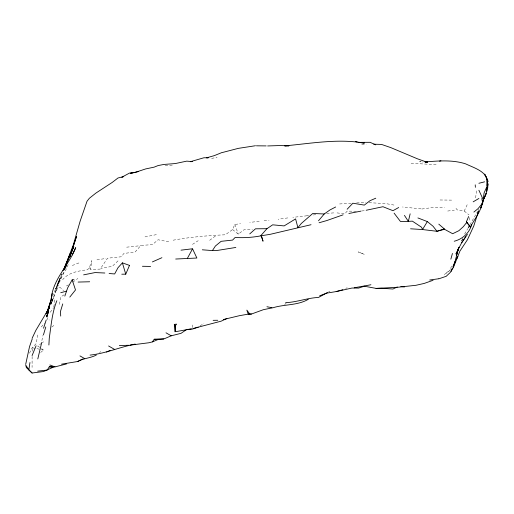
<?xml version="1.0" encoding="UTF-8"?>
<svg xmlns="http://www.w3.org/2000/svg" width="514" height="514" viewBox="0 0 514 514"><rect width="100%" height="100%" fill="white"/><g stroke="black" fill="none" stroke-linecap="round" stroke-linejoin="round"><path stroke-width="0.39" stroke-dasharray="2.57 1.93" d="M192.474 327.553L192.474 324.495M32.119 356.414L32.08 367.414M32.221 351.19L32.279 348.209M53.835 306.922L54.992 298.57M475.566 197.877L476.632 190.649M168.74 241.786L158.106 239.768L152.375 244.651L140.92 245.429L135.188 251.918L123.733 253.518L121.548 256.749L107.567 258.208L100.146 269.105L90.503 269.375L91.845 260.669L89.365 267.576L87.592 269.741C78.674 270.91 68.651 272.336 62.605 279.725M59.47 304.372L60.716 296.957L64.539 294.509M37.805 334.987L36.044 343.77L32.08 347.914L28.868 354.544M41.891 340.525L42.938 335.462M451.382 266.059L450.251 270.248L444.526 274.405L450.495 269.651M50.635 305.001L56.566 289.472L54.992 292.967L64.546 270.358M50.88 304.378L54.285 295.582L51.31 303.369L52.46 300.33L51.496 302.418M52.634 296.09L62.04 273.609M60.112 278.286L57.947 283.651L61.898 273.454M59.746 279.205L55.769 289.009L59.746 279.205L57.549 283.42L66.441 268.713L68.304 264.318M461.707 240.963L462.883 238.194M461.636 241.117L462.844 238.284M173.134 240.199C190.334 237.038 207.894 235.56 225.363 234.789L232.572 229.572L234.814 224.432L240.533 223.706M455.982 208.318L457.222 209.905L464.226 211.042L467.438 204.199M47.937 317.562L46.89 319.695L49.26 319.971M56.861 289.639L58.416 286.587L60.723 287.93L63.582 290.603M469.5 225.479L467.541 228.974L469.635 225.338M469.892 224.779L477.667 211.382M464.65 234.037L467.489 229.058M478.078 210.695L478.894 209.32M50.231 312.268L53.732 307.68M41.319 326.968L44.634 323.094M284.653 304.738L286.221 302.997M118.002 260.881L112.277 266.348L100.821 268.392M40.67 352.476L43.536 349.97L41.628 348.678M232.572 229.572L238.303 234.146L244.028 229.752L252.432 229.745M99.549 352.591L100.821 351.621M41.628 343.243L37.805 346.095L40.991 348.248M42.264 342.767L43.536 341.81M51.811 327.032L54.992 324.662M209.661 240.301L215.385 236.048M72.815 282.18L77.903 278.453M200.113 325.889L203.929 323.351M192.474 244.375L198.205 240.687M66.447 285.977L68.356 284.865M328.684 291.875L329.956 291.149M345.71 288.412L347.143 287.756M72.307 265.487L79.169 262.834M211.582 158.466L217.069 157.239M156.365 234.641L144.241 237.031M96.947 259.866L105.955 258.452M287.789 217.91L278.158 219.247M421.91 209.012L433.071 207.463L444.526 207.592M447.726 211.036L454.312 210.155M307.083 215.777L308.631 215.578M313.277 214.974L316.373 214.576M259.217 221.264L249.72 222.433M126.669 247.176L140.759 245.66M307.019 215.784L292.877 217.364M361.727 144.537L366.225 144.138M361.657 210.965L365.473 210.624M264.1 220.75L269.034 220.313M326.686 213.406L335.173 212.79M351.139 203.184L338.912 204.013M165.2 165.405L173.379 165.09M356.665 202.889L365.936 202.632M440.042 199.985L451.742 200.126M356.305 211.215L347.143 211.119L344.843 213.824L336.233 212.809M369.052 202.709L385.545 203.55L394.302 205.112M421.159 161.788L419.617 161.73L423.022 162.071M436.129 164.653L410.834 163.279M421.05 208.864L402.507 206.988M32.555 347.817L40.394 349.353M41.184 349.507L43.536 349.97M464.226 211.042L468.999 214.897M89.365 267.576L90.503 269.375M234.814 224.432L238.303 234.146M481.348 197.851L481.849 200.865M469.404 217.57L469.854 221.02M60.074 279.012L55.775 289.016L60.074 279.012M358.599 252.066L358.155 251.924L364.323 254.366L358.599 252.066"/><path stroke-width="0.77" d="M486.912 187.661C487.394 192.352 484.805 196.419 483.031 200.55L486.141 193.527L483.835 198.809M487.009 185.406C490.041 172.151 474.724 168.296 465.71 163.882C452.686 159.674 438.776 160.85 425.354 161.916M470.169 227.458C474.531 218.919 481.567 210.746 482.659 201.07M48.888 345.003L49.273 338.167C51.137 325.58 52.055 312.628 56.861 300.709M488.3 183.916L486.758 191.414L487.188 180.902L487.722 187.828L486.719 178.21L484.625 174.092L488.178 181.468M37.631 371.14L47.23 370.067L49.26 366.823L53.527 367.086L43.536 371.532L32.08 373.016L28.835 369.804L29.96 362.543M51.278 298.975C52.736 279.179 68.87 265.436 75.719 247.613L72.178 254.925M51.304 298.833L52.197 293.565M482.479 204.643L484.085 192.956L486.649 187.205M481.509 204.996L480.931 208.009L483.372 199.985L478.894 190.251M25.7 364.253L29.536 346.622L32.202 339.067M41.705 342.536L37.805 358.926M453.149 267.081L454.761 262.808L458.482 247.979M454.761 262.808L455.038 261.555L452.95 266.612M458.873 247.24L456.342 255.696L457.897 249.977L455.982 253.955L459.51 246.836L461.707 242.717L467.438 234.41M410.153 213.83L408.341 221.367L400.406 221.425L394.097 213.143M43.433 334.922L45.791 326.949M450.849 259.14L452.442 253.447M51.58 297.143L46.819 316.913L48.143 312.897M73.547 246.36L69.872 256.582L76.496 236.459L69.885 256.936M47.256 311.94L49.383 305.033M62.753 303.922L60.434 311.548L60.723 316.084M456.451 255.214L458.912 247.33M43.536 328.247L46.164 320.113M49.26 305.888L47.648 310.777L48.939 308.374L46.087 313.546L47.635 310.771L49.26 305.888L46.864 313.097M64.815 296.115L67.681 287.846L72.178 279.854L73.984 279.68M51.207 299.604L49.344 305.143L51.124 300.163M48.573 310.874L46.511 316.74L48.509 311.195M71.555 251.821L69.345 257.161L73.81 246.508L64.224 269.503M70.829 252.657L64.591 267.646L73.316 244.908L80.158 221.116L87.033 201.225L89.359 198.282L95.88 193.103L112.277 182.38L118.002 177.985L123.733 176.565L121.741 177.266M67.257 261.086L70.347 253.235M483.372 199.985L481.714 204.199L478.007 208.671L473.895 212.07M477.352 214.03L478.495 211.158L473.754 226.064L467.438 239.73L459.901 251.134L453.483 267.274L450.868 271.668L452.359 268.057M65.908 266.978L66.447 265.642M66.974 261.799L63.081 270.666M36.076 345.781L32.08 355.604M471.563 224.798C469.43 233.041 462.388 239.164 454.228 241.246M466.416 221.823L470.567 227.22L466.416 221.823L468.627 216.484M121.786 274.206L125.744 274.168L129.496 265.391M47.635 310.771L49.562 306.595M32.08 338.373L35.832 330.412L49.26 307.847M64.205 269.625L65.098 267.935L64.051 269.818M187.34 258.452L192.544 248.827L196.881 258.028L175.698 259.03M456.355 259.262L457.865 256.576L456.085 259.217M467.438 222.819L466.114 223.179L463.345 226.668L458.873 230.702L452.667 233.729L444.526 229.302L436.977 231.287L433.071 226.263L427.34 221.579L422.508 229.546L410.564 228.794M465.613 236.697L461.707 242.717M202.317 249.804L212.43 250.581L215.385 246.033L221.116 241.329L232.572 240.089L235.123 237.474C243.739 237.982 252.406 237.481 260.881 235.836L270.338 234.294L311.034 224.714M130.1 345.157L148.867 342.761L152.375 341.9L154.245 339.253L164.641 338.636L171.213 335.815L181.018 333.342L186.107 329.872M69.788 297.105L75.5 289.947L72.178 279.854M318.5 220.789L324.225 213.978L329.956 209.95L335.687 206.988M324.225 213.978L312.769 213.477L301.313 223.468L297.908 227.689L295.589 218.893L284.126 225.909L272.671 224.824L266.946 228.698L261.215 235.213L260.881 235.836L261.42 235.759L263.033 241.207L261.215 235.797M129.367 265.352L122.403 262.866L118.002 267.704L114.661 273.956L109.109 273.506M347.143 209.249L352.867 203.216L364.323 205.105L370.054 200.666L375.785 198.205M450.534 272.189L446.203 276.301L438.795 278.813M249.759 233.889L255.484 228.807L266.946 228.698M96.362 355.013C90.625 358.149 83.409 358.226 77.556 361.522L61.507 364.175M60.723 292.729L66.447 291.149M308.316 299.296C297.503 305.676 284.332 304.102 272.671 307.854L266.946 306.749M473.169 201.835L478.894 198.462M327.412 292.601L318.5 297.445C307.436 297.914 296.796 302.226 285.643 302.662M398.697 207.508L392.966 210.695L382.969 206.718L366.186 210.258M122.441 176.887L129.464 173.089L135.188 172.396L145.648 168.926L154.065 167.166L158.106 165.566L163.831 164.454L175.287 163.561L186.743 161.139L192.474 161.621L190.392 161.685L203.929 157.759L208.228 157.779M77.903 361.464L82.921 358.939M106.546 352.103L110.131 350.387M397.264 286.973L392.966 289.016L381.51 288.27L376.081 288.393L364.323 286.202L358.599 288.091L351.981 288.046L336.195 291.573L326.474 293.166L319.631 295.833M226.847 318.539L221.116 321.186L192.975 328.536M342.844 289.729L336.195 291.573M152.375 261.922L161.923 257.694M152.375 341.9L158.1 339.497L163.831 339.195M221.026 152.909L214.293 155.639L206.622 157.824L208.138 157.804M433.071 280.297L424.191 283.432L415.954 285.296L396.635 287.371L376.081 288.393M198.205 327.161L192.474 329.082L186.743 329.442M444.526 229.302L444.295 228.897L436.977 231.287L422.508 229.546L421.608 227.278L412.356 221.142L408.341 221.367L404.428 215.372M135.188 344.072C119.974 347.034 105.569 353.491 90.046 355.103M343.095 214.826L326.756 220.57L319.091 222.755M223.249 319.56L239.44 315.68L248.243 314.144L251.481 314.028L263.425 309.679L271.88 307.95M221.483 152.748L238.303 148.366L255.484 145.725M478.894 183.28L484.625 181.827M49.26 366.823L54.992 366.88L66.447 363.976M439.509 161.139L440.928 160.805M138.69 171.522L130.363 173.327L135.188 172.396M360.931 211.145L348.858 213.483M191.388 328.876L175.537 331.697L175.287 325.593L174.304 324.373L176.655 324.154L175.287 325.593L174.921 331.768L174.304 324.373M83.634 274.849L95.09 272.568L104.83 273.018M370.922 284.756L354.191 287.795M235.849 247.452L217.936 250.344L212.43 250.581M429.717 280.008L438.538 278.787M89.674 281.768L78.122 282.07M181.018 250.164L192.339 248.795M284.891 145.854C311.298 143.457 337.981 138.439 364.33 143.117L358.599 142.372L370.054 142.314L375.785 144.852M249.759 314.028L248.243 314.144L246.836 310.096L249.759 314.028L251.481 314.028M119.351 345.562L128.635 345.26M267.627 145.95L279.783 145.552L288.952 145.822L284.82 145.905M425.181 162.045L427.34 162.013L425.02 161.929M213.13 320.331L217.75 320.273M256.415 145.809L266.175 145.905M142.417 266.278L150.615 266.425M154.245 339.253L158.1 339.497M373.762 144.209L381.51 144.415L390.781 147.608L417.304 158.755L427.34 162.347M400.843 286.555L404.428 286.985M355.444 141.556L357.333 142.044M49.89 364.991L54.992 366.88M417.901 217.942L427.34 221.579M166.003 332.809L171.213 335.815M108.589 345.967L114.513 349.385M79.959 355.894L84.739 358.65M438.795 224.143L444.295 228.897M32.08 373.016L26.349 367.555L25.7 365.004L28.835 369.804M122.403 262.866L125.744 274.168M475.219 184.847L475.386 187.314"/></g></svg>
